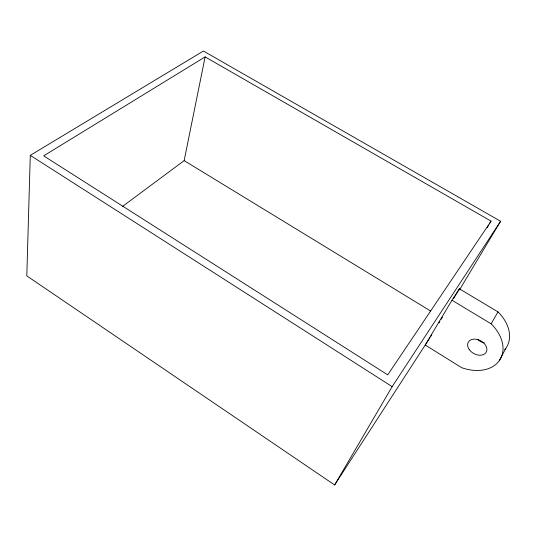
<?xml version="1.0" encoding="UTF-8"?>
<svg xmlns="http://www.w3.org/2000/svg" width="536" height="536" viewBox="0 0 536 536"><rect width="100%" height="100%" fill="white"/><g stroke="black" fill="none" stroke-linecap="round" stroke-linejoin="round"><path stroke-width="0.8" d="M459.426 289.963L500.591 221.254L203.412 51.027L30.284 155.36L26.8 275.886L334.625 484.973L430.04 337.6M122.489 206.467L184.15 160.619L205.12 56.903L491.063 221.127L489.375 223.994M499.257 360.721L505.776 348.427M491.15 323.838L497.971 311.885L459.412 288.824L451.982 300.24L425.229 345.023L461.717 367.716A38.994 27.651 29.9 0 0 499.619 360.199A38.994 27.651 29.9 0 0 491.15 323.838L451.982 300.24M334.625 484.973L392.144 386.65L500.591 221.254M487.264 227.586L488.531 225.435M439.031 322.9L439.875 321.479M441.148 319.349L442.428 317.218M453.463 298.766L459.412 288.824M430.911 336.246L431.788 334.9M491.063 221.127L387.709 374.858L43.671 155.862L205.12 56.903M184.15 160.619L430.515 310.967M30.284 155.36L392.144 386.65M497.971 311.885A38.331 27.617 29.4 0 1 504.805 349.68M484.243 342.906A10.117 7.249 28.5 0 1 477.965 339.656M469.308 349.653A10.291 7.263 29 0 0 485.991 352.601A10.291 7.263 29 0 0 476.477 339.281A10.291 7.263 29 0 0 469.308 349.653"/></g></svg>
